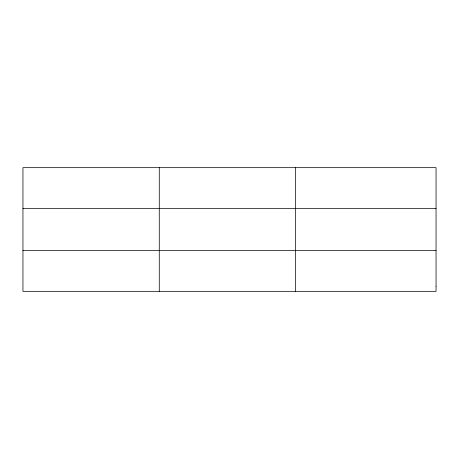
<?xml version="1.0" encoding="UTF-8"?>
<svg xmlns="http://www.w3.org/2000/svg" width="459" height="459" viewBox="0 0 459 459"><rect width="100%" height="100%" fill="white"/><g stroke="black" fill="none" stroke-linecap="round" stroke-linejoin="round"><path stroke-width="0.69" d="M159.273 291.333L159.273 167.667M295.596 291.333L295.596 167.667M22.95 208.478L436.05 208.478M22.95 250.522L436.05 250.522M436.05 286.232L436.05 291.333L22.95 291.333L22.95 167.667L436.05 167.667L436.05 286.232"/></g></svg>
